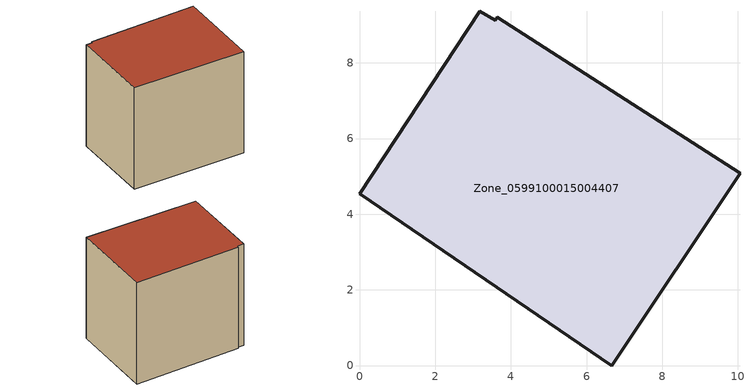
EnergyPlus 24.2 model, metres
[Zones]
Zone_0599100015004407
 floor ground (C_G): 3.58,9.12 3.64,9.21 10.05,5.08 6.67,0 0,4.54 3.17,9.36 z0.82
 wall outside (C_F): 0,4.54 6.67,0 10.05,5.08 3.64,9.21 3.58,9.12 3.17,9.36 0,4.54 z0.82:8.5
 roof outside (C_R): 3.58,9.12 3.17,9.36 0,4.54 6.67,0 10.05,5.08 3.64,9.21 z8.5
[BUILDING]
Pand.0599100015004407: North Axis=0; Terrain=City; Loads Convergence Tolerance Value=0.04; Temperature Convergence Tolerance Value=0.4; Solar Distribution=FullExterior; Maximum Number of Warmup Days=25; Minimum Number of Warmup Days=1
[Site:Location]
Rotterdam.The.Hague.AP_ZH_NLD Design_Conditions: Latitude=51.96; Longitude=4.45; Time Zone=1; Elevation=-4.5
[SITE:GROUNDTEMPERATURE:BUILDINGSURFACE]
18, 18, 18, 18, 18, 18, 18, 18, 18, 18, 18, 18
[MATERIAL] Thermal Absorptance=0.9; Solar Absorptance=0.7; Visible Absorptance=0.7
Name | Roughness | Thickness | Conductivity | Density | Specific Heat
G.TC.1965-1974 | MediumSmooth | 0.15 | 0.882353 | 540 | 1210
F.TC.1965-1974 | Rough | 0.3 | 0.697674 | 1920 | 840
R.TC.1965-1974 | MediumRough | 0.2 | 0.232558 | 1500 | 1000
[CONSTRUCTION]
C_G: G.TC.1965-1974
C_F: F.TC.1965-1974
C_R: R.TC.1965-1974
[ZONE]
Zone_0599100015004407: Type=1; Multiplier=1; Ceiling Height=Autocalculate; Volume=Autocalculate; Floor Area=autocalculate; Part of Total Floor Area=Yes
[ZONEINFILTRATION:DESIGNFLOWRATE]
Infil_Zone_0599100015004407: Zone or ZoneList or Space or SpaceList=Zone_0599100015004407; Schedule=AlwaysOn; Design Flow Rate Calculation Method=Flow/Area; Flow Rate per Floor Area=0.003; Constant Term Coefficient=1; Temperature Term Coefficient=0; Velocity Term Coefficient=0; Velocity Squared Term Coefficient=0
[HVACTEMPLATE:ZONE:IDEALLOADSAIRSYSTEM]
Zone_0599100015004407: Maximum Heating Supply Air Temperature=50; Minimum Cooling Supply Air Temperature=13; Maximum Heating Supply Air Humidity Ratio=0.0156; Minimum Cooling Supply Air Humidity Ratio=0.0077; Heating Limit=NoLimit; Cooling Limit=NoLimit; Dehumidification Control Type=ConstantSensibleHeatRatio; Cooling Sensible Heat Ratio=0.7; Dehumidification Setpoint=60; Humidification Control Type=None; Humidification Setpoint=30; Outdoor Air Method=None; Outdoor Air Flow Rate per Person=0.00944; Outdoor Air Flow Rate per Zone Floor Area=0; Outdoor Air Flow Rate per Zone=0; Demand Controlled Ventilation Type=None; Outdoor Air Economizer Type=NoEconomizer; Heat Recovery Type=None; Sensible Heat Recovery Effectiveness=0.7; Latent Heat Recovery Effectiveness=0.65
[ZONECONTROL:THERMOSTAT]
ThermostatControl_Zone_0599100015004407: Zone or ZoneList=Zone_0599100015004407; Control Type Schedule=DualSetpointControlType; Control 1=Thermostat_Zone_0599100015004407; Temperature Difference Between Cutout And Setpoint=0
[THERMOSTATSETPOINT:DUALSETPOINT]
Thermostat_Zone_0599100015004407: Heating Setpoint Temperature Schedule=HeatingSetpoint_Zone_0599100015004407; Cooling Setpoint Temperature Schedule=CoolingSetpoint_Zone_0599100015004407
[SCHEDULE:COMPACT]
HeatingSetpoint_Zone_0599100015004407: Through: 12/31, For: AllDays, Until: 24:00, 21
CoolingSetpoint_Zone_0599100015004407: Through: 12/31, For: AllDays, Until: 24:00, 24
DualSetpointControlType: Through: 12/31, For: AllDays, Until: 24:00, 4
AlwaysOn: Through: 12/31, For: AllDays, Until: 24:00, 1
